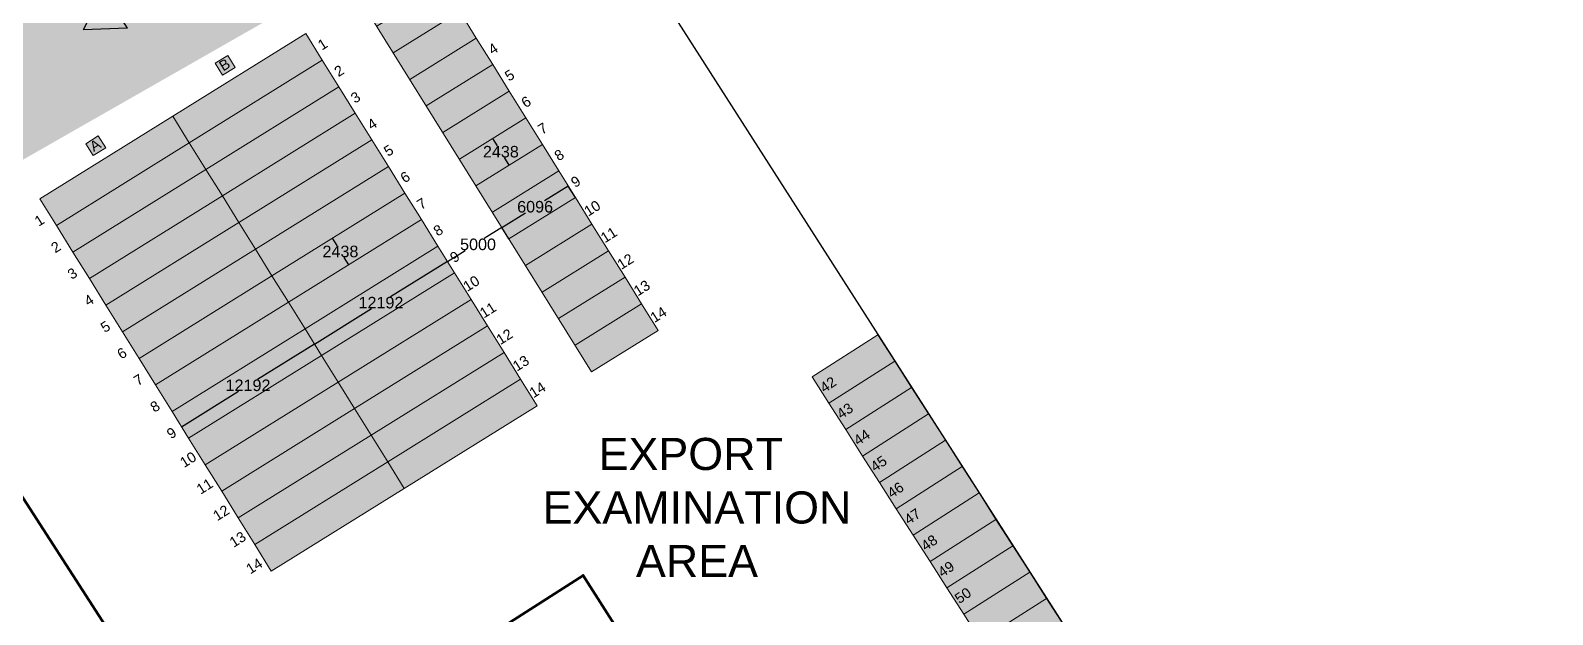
# Model space of a CAD drawing. Header units: inches. Extents: x -1774894 to -657573, y 144736 to 934842.
# Drawn here: x -1078103 to -959535, y 547476 to 592973 of the extents above; entities that cross this region are included whole.
import ezdxf

# ---------------------------------------------------------------- set-up
doc = ezdxf.new("R2010")
doc.units = ezdxf.units.IN
doc.header["$MEASUREMENT"] = 0
doc.layers.add('A-ANNO-TEXT', color=7, linetype='Continuous')
doc.layers.add('siding cl', color=7, linetype='Continuous')
for name, color, linetype, lineweight in [('Container', 5, 'Continuous', 9), ('grid', 7, 'Continuous', 18), ('IR PROP. DETAILS', 190, 'Continuous', 0), ('P FIRE', 6, 'Continuous', 35)]:
    doc.layers.add(name, color=color, linetype=linetype, lineweight=lineweight)
doc.styles.add('ARIAL', font='arial.ttf')
doc.styles.get("Standard").update_dxf_attribs({"font": 'arial.ttf'})
doc.dimstyles.get("Standard").update_dxf_attribs({"dimtxt": 0.18, "dimasz": 0.18, "dimexe": 0.18, "dimexo": 0.0625, "dimgap": 0.09, "dimtad": 0, "dimtih": 1, "dimtoh": 1, "dimdec": 4, "dimzin": 0, "dimdsep": 46, "dimtxsty": 'Standard', "dimcen": 0.09, "dimadec": 0, "dimazin": 0, "dimtfac": 1, "dimtdec": 4, "dimtofl": 0, "dimtmove": 0, "dimatfit": 3, "dimfxl": 1, "dimtolj": 1, "dimtzin": 0, "dimarcsym": 0})

# ---------------------------------------------------------------- blocks, each defined once
blk = doc.blocks.new('XZCZXDC')
at = {"layer": 'IR PROP. DETAILS'}
h = blk.add_hatch(color=256, dxfattribs=at)
h.set_gradient(color1=(96, 92, 93), color2=(117, 112, 114), one_color=1, tint=0.45, name='CYLINDER')
h.paths.add_polyline_path([(-17331, 724408), (-17331, 723057), (-25422, 723057), (-25422, 722286), (-17331, 722286), (-17331, 720935), (-14360, 722671)])
at = {"layer": 'siding cl'}
for p, q in [((-17331, 724408), (-17331, 723057)), ((-17331, 723057), (-25422, 723057)), ((-25422, 723057), (-25422, 722286)), ((-17331, 722286), (-25422, 722286)), ((-17331, 720935), (-17331, 722286))]:
    blk.add_line(p, q, dxfattribs=at)
for points in [[(-17331, 724408), (-14360, 722671)], [(-17331, 720935), (-14360, 722671)]]:
    blk.add_lwpolyline(points, dxfattribs=at)
blk = doc.blocks.new('*D677')
at = {"layer": 'Defpoints', "color": 0}
for p in [(-1035650, 579957), (-1041379, 577625), (-1040827, 576737)]:
    blk.add_point(p, dxfattribs=at)
at = {"layer": 'grid', "lineweight": -2}
for p, q in [((-1036203, 580845), (-1038052, 579695)), ((-1041379, 577625), (-1039530, 578775))]:
    blk.add_line(p, q, dxfattribs=at)
at = {"layer": 'grid', "color": 0, "lineweight": -2}
for p, q in [((-1035650, 579957), (-1036203, 580845)), ((-1040827, 576737), (-1041379, 577625))]:
    blk.add_line(p, q, dxfattribs=at)
at = {"layer": 'grid'}
for points in [[(-1036203, 580845), (-1036203, 580845), (-1036202, 580845)], [(-1041379, 577625), (-1041379, 577625), (-1041379, 577625)]]:
    blk.add_solid(points, dxfattribs=at)
at = {"layer": 'grid', "insert": (-1038791, 579235), "char_height": 900, "attachment_point": 5}
blk.add_mtext('\\A1;6096', dxfattribs=at)
blk = doc.blocks.new('*D678')
at = {"layer": 'Defpoints', "color": 0}
for p in [(-1040827, 576737), (-1045625, 574985), (-1045625, 574985)]:
    blk.add_point(p, dxfattribs=at)
at = {"layer": 'grid', "lineweight": -2}
for p, q in [((-1041379, 577625), (-1042763, 576765)), ((-1045625, 574985), (-1044241, 575845))]:
    blk.add_line(p, q, dxfattribs=at)
at = {"layer": 'grid', "color": 0, "lineweight": -2}
for p, q in [((-1040827, 576737), (-1041379, 577625)), ((-1045625, 574985), (-1045625, 574985))]:
    blk.add_line(p, q, dxfattribs=at)
at = {"layer": 'grid'}
for points in [[(-1041379, 577625), (-1041379, 577625), (-1041379, 577625)], [(-1045625, 574985), (-1045625, 574985), (-1045625, 574985)]]:
    blk.add_solid(points, dxfattribs=at)
at = {"layer": 'grid', "insert": (-1043238, 576305), "char_height": 900, "attachment_point": 5}
blk.add_mtext('\\A1;5000', dxfattribs=at)
blk = doc.blocks.new('*D679')
at = {"layer": 'Defpoints', "color": 0}
for p in [(-1045625, 574985), (-1055978, 568546), (-1055978, 568546)]:
    blk.add_point(p, dxfattribs=at)
at = {"layer": 'grid', "lineweight": -2}
for p, q in [((-1045625, 574984), (-1050062, 572225)), ((-1055978, 568546), (-1051540, 571305))]:
    blk.add_line(p, q, dxfattribs=at)
at = {"layer": 'grid', "color": 0, "lineweight": -2}
for p, q in [((-1045625, 574985), (-1045625, 574985)), ((-1055978, 568546), (-1055978, 568546))]:
    blk.add_line(p, q, dxfattribs=at)
at = {"layer": 'grid'}
for points in [[(-1045625, 574985), (-1045625, 574984), (-1045625, 574985)], [(-1055978, 568546), (-1055978, 568546), (-1055978, 568546)]]:
    blk.add_solid(points, dxfattribs=at)
at = {"layer": 'grid', "insert": (-1050801, 571765), "char_height": 900, "attachment_point": 5}
blk.add_mtext('\\A1;12192', dxfattribs=at)
blk = doc.blocks.new('*D680')
at = {"layer": 'Defpoints', "color": 0}
for p in [(-1055978, 568546), (-1066331, 562106), (-1066331, 562106)]:
    blk.add_point(p, dxfattribs=at)
at = {"layer": 'grid', "lineweight": -2}
for p, q in [((-1055978, 568545), (-1060415, 565786)), ((-1066331, 562107), (-1061893, 564866))]:
    blk.add_line(p, q, dxfattribs=at)
at = {"layer": 'grid', "color": 0, "lineweight": -2}
for p, q in [((-1055978, 568546), (-1055978, 568546)), ((-1066331, 562107), (-1066331, 562107))]:
    blk.add_line(p, q, dxfattribs=at)
at = {"layer": 'grid'}
for points in [[(-1055978, 568545), (-1055978, 568545), (-1055978, 568546)], [(-1066331, 562107), (-1066330, 562107), (-1066331, 562106)]]:
    blk.add_solid(points, dxfattribs=at)
at = {"layer": 'grid', "insert": (-1061154, 565326), "char_height": 900, "attachment_point": 5}
blk.add_mtext('\\A1;12192', dxfattribs=at)
blk = doc.blocks.new('*D681')
at = {"layer": 'Defpoints', "color": 0}
for p in [(-1042102, 584559), (-1042102, 584559), (-1040814, 582488)]:
    blk.add_point(p, dxfattribs=at)
at = {"layer": 'grid', "color": 0, "lineweight": -2}
for p, q in [((-1042102, 584559), (-1042102, 584559)), ((-1040814, 582488), (-1040814, 582488))]:
    blk.add_line(p, q, dxfattribs=at)
at = {"layer": 'grid', "lineweight": -2}
for p, q in [((-1042102, 584559), (-1041744, 583983)), ((-1040814, 582488), (-1041172, 583064))]:
    blk.add_line(p, q, dxfattribs=at)
at = {"layer": 'grid'}
for points in [[(-1042102, 584559), (-1042102, 584559), (-1042102, 584559)], [(-1040814, 582488), (-1040814, 582488), (-1040814, 582488)]]:
    blk.add_solid(points, dxfattribs=at)
at = {"layer": 'grid', "insert": (-1041458, 583523), "char_height": 900, "attachment_point": 5}
blk.add_mtext('\\A1;2438', dxfattribs=at)
blk = doc.blocks.new('*D682')
at = {"layer": 'Defpoints', "color": 0}
for p in [(-1054598, 576787), (-1053310, 574716), (-1053310, 574716)]:
    blk.add_point(p, dxfattribs=at)
at = {"layer": 'grid', "color": 0, "lineweight": -2}
for p, q in [((-1054598, 576787), (-1054597, 576787)), ((-1053310, 574716), (-1053310, 574716))]:
    blk.add_line(p, q, dxfattribs=at)
at = {"layer": 'grid', "lineweight": -2}
for p, q in [((-1054598, 576787), (-1054240, 576212)), ((-1053310, 574716), (-1053668, 575292))]:
    blk.add_line(p, q, dxfattribs=at)
at = {"layer": 'grid'}
for points in [[(-1054598, 576787), (-1054598, 576787), (-1054598, 576787)], [(-1053310, 574716), (-1053310, 574716), (-1053310, 574716)]]:
    blk.add_solid(points, dxfattribs=at)
at = {"layer": 'grid', "insert": (-1053954, 575752), "char_height": 900, "attachment_point": 5}
blk.add_mtext('\\A1;2438', dxfattribs=at)

msp = doc.modelspace()

# ---------------------------------------------------------------- hatches: boundary and pattern name
at = {"layer": 'Container'}
h = msp.add_hatch(color=256, dxfattribs=at)
h.set_gradient(color1=(158, 158, 255), color2=(173, 173, 255), one_color=1, tint=0.84, name='CYLINDER')
h.paths.add_polyline_path([(-1029211.095, 569603.759), (-1030498.904, 571674.348), (-1035675.378, 568454.826), (-1034387.569, 566384.236)])
h.paths.add_polyline_path([(-1030498.904, 571674.348), (-1031786.713, 573744.938), (-1036963.188, 570525.416), (-1035675.378, 568454.826)])
h.paths.add_polyline_path([(-1031786.713, 573744.938), (-1033074.522, 575815.528), (-1038250.997, 572596.005), (-1036963.188, 570525.416)])
h.paths.add_polyline_path([(-1033074.522, 575815.528), (-1034362.331, 577886.118), (-1039538.806, 574666.595), (-1038250.997, 572596.005)])
h.paths.add_polyline_path([(-1034362.331, 577886.118), (-1035650.14, 579956.708), (-1040826.615, 576737.185), (-1039538.806, 574666.595)])
h.paths.add_polyline_path([(-1035650.14, 579956.708), (-1036937.949, 582027.298), (-1042114.424, 578807.775), (-1040826.615, 576737.185)])
h.paths.add_polyline_path([(-1038225.758, 584097.888), (-1043402.233, 580878.365), (-1042114.424, 578807.775), (-1036937.949, 582027.298)])
h.paths.add_polyline_path([(-1038225.758, 584097.888), (-1039513.567, 586168.477), (-1044690.042, 582948.955), (-1043402.233, 580878.365)])
h.paths.add_polyline_path([(-1039513.567, 586168.477), (-1040801.376, 588239.067), (-1045977.851, 585019.545), (-1044690.042, 582948.955)])
h.paths.add_polyline_path([(-1040801.376, 588239.067), (-1042089.186, 590309.657), (-1047265.66, 587090.134), (-1045977.851, 585019.545)])
h.paths.add_polyline_path([(-1042089.186, 590309.657), (-1043376.995, 592380.247), (-1048553.469, 589160.724), (-1047265.66, 587090.134)])
h.paths.add_polyline_path([(-1044664.804, 594450.837), (-1049841.278, 591231.314), (-1048553.469, 589160.724), (-1043376.995, 592380.247)])
h.paths.add_polyline_path([(-1044664.804, 594450.837), (-1045952.613, 596521.427), (-1051129.087, 593301.904), (-1049841.278, 591231.314)])
h.paths.add_polyline_path([(-1047240.422, 598592.017), (-1052416.896, 595372.494), (-1051129.087, 593301.904), (-1045952.613, 596521.427)])
h.paths.add_polyline_path([(-1055374.884, 590661.219), (-1056662.693, 592731.809), (-1067015.642, 586292.764), (-1065727.833, 584222.174)])
h.paths.add_polyline_path([(-1065727.833, 584222.174), (-1067015.642, 586292.764), (-1077368.591, 579853.718), (-1076080.782, 577783.129)])
h.paths.add_polyline_path([(-1064440.024, 582151.584), (-1065727.833, 584222.174), (-1076080.782, 577783.129), (-1074792.973, 575712.539)])
h.paths.add_polyline_path([(-1063152.215, 580080.994), (-1064440.024, 582151.584), (-1074792.973, 575712.539), (-1073505.164, 573641.949)])
h.paths.add_polyline_path([(-1054087.074, 588590.63), (-1055374.884, 590661.219), (-1065727.833, 584222.174), (-1064440.024, 582151.584)])
h.paths.add_polyline_path([(-1052799.265, 586520.04), (-1054087.074, 588590.63), (-1064440.024, 582151.584), (-1063152.215, 580080.994)])
h.paths.add_polyline_path([(-1051511.456, 584449.45), (-1052799.265, 586520.04), (-1063152.215, 580080.994), (-1061864.406, 578010.404)])
h.paths.add_polyline_path([(-1050223.647, 582378.86), (-1051511.456, 584449.45), (-1061864.406, 578010.404), (-1060576.596, 575939.815)])
h.paths.add_polyline_path([(-1048935.838, 580308.27), (-1050223.647, 582378.86), (-1060576.596, 575939.815), (-1059288.787, 573869.225)])
h.paths.add_polyline_path([(-1047648.029, 578237.68), (-1048935.838, 580308.27), (-1059288.787, 573869.225), (-1058000.978, 571798.635)])
h.paths.add_polyline_path([(-1046360.22, 576167.09), (-1047648.029, 578237.68), (-1058000.978, 571798.635), (-1056713.169, 569728.045)])
h.paths.add_polyline_path([(-1045072.411, 574096.501), (-1046360.22, 576167.09), (-1056713.169, 569728.045), (-1055425.36, 567657.455)])
h.paths.add_polyline_path([(-1043784.602, 572025.911), (-1045072.411, 574096.501), (-1055425.36, 567657.455), (-1054137.551, 565586.865)])
h.paths.add_polyline_path([(-1042496.793, 569955.321), (-1043784.602, 572025.911), (-1054137.551, 565586.865), (-1052849.742, 563516.275)])
h.paths.add_polyline_path([(-1039921.175, 565814.141), (-1041208.984, 567884.731), (-1051561.933, 561445.686), (-1050274.124, 559375.096)])
h.paths.add_polyline_path([(-1041208.984, 567884.731), (-1042496.793, 569955.321), (-1052849.742, 563516.275), (-1051561.933, 561445.686)])
h.paths.add_polyline_path([(-1038633.366, 563743.551), (-1039921.175, 565814.141), (-1050274.124, 559375.096), (-1048986.315, 557304.506)])
h.paths.add_polyline_path([(-1048986.315, 557304.506), (-1050274.124, 559375.096), (-1060627.073, 552936.05), (-1059339.264, 550865.46)])
h.paths.add_polyline_path([(-1050274.124, 559375.096), (-1051561.933, 561445.686), (-1061914.882, 555006.64), (-1060627.073, 552936.05)])
h.paths.add_polyline_path([(-1051561.933, 561445.686), (-1052849.742, 563516.275), (-1063202.691, 557077.23), (-1061914.882, 555006.64)])
h.paths.add_polyline_path([(-1052849.742, 563516.275), (-1054137.551, 565586.865), (-1064490.5, 559147.82), (-1063202.691, 557077.23)])
h.paths.add_polyline_path([(-1054137.551, 565586.865), (-1055425.36, 567657.455), (-1065778.309, 561218.41), (-1064490.5, 559147.82)])
h.paths.add_polyline_path([(-1055425.36, 567657.455), (-1056713.169, 569728.045), (-1067066.119, 563289), (-1065778.309, 561218.41)])
h.paths.add_polyline_path([(-1056713.169, 569728.045), (-1058000.978, 571798.635), (-1068353.928, 565359.589), (-1067066.119, 563289)])
h.paths.add_polyline_path([(-1058000.978, 571798.635), (-1059288.787, 573869.225), (-1069641.737, 567430.179), (-1068353.928, 565359.589)])
h.paths.add_polyline_path([(-1059288.787, 573869.225), (-1060576.596, 575939.815), (-1070929.546, 569500.769), (-1069641.737, 567430.179)])
h.paths.add_polyline_path([(-1060576.596, 575939.815), (-1061864.406, 578010.404), (-1072217.355, 571571.359), (-1070929.546, 569500.769)])
h.paths.add_polyline_path([(-1061864.406, 578010.404), (-1063152.215, 580080.994), (-1073505.164, 573641.949), (-1072217.355, 571571.359)])
at = {"layer": 'grid'}
h = msp.add_hatch(color=256, dxfattribs=at)
h.set_gradient(color1=(207, 197, 84), color2=(211, 202, 100), one_color=1, tint=0.61, name='CYLINDER')
h.paths.add_polyline_path([(-1062735.024, 591024.558), (-1063719.323, 590416.286), (-1063146.668, 589489.621), (-1062162.369, 590097.893)])
h = msp.add_hatch(color=256, dxfattribs=at)
h.set_gradient(color1=(207, 197, 84), color2=(211, 202, 100), one_color=1, tint=0.61, name='CYLINDER')
h.paths.add_polyline_path([(-1072815.285, 584755.112), (-1073799.584, 584146.84), (-1073226.929, 583220.175), (-1072242.63, 583828.447)])
h = msp.add_hatch(color=256, dxfattribs=at)
h.set_gradient(color1=(216, 159, 116), color2=(211, 148, 100), one_color=1, tint=0.61, name='CYLINDER')
h.paths.add_polyline_path([(-1010772.805, 567216.173), (-1012086.59, 569270.379), (-1017222.106, 565985.918), (-1015908.322, 563931.711)])
h = msp.add_hatch(color=256, dxfattribs=at)
h.set_gradient(color1=(216, 159, 116), color2=(211, 148, 100), one_color=1, tint=0.61, name='CYLINDER')
h.paths.add_polyline_path([(-1009459.021, 565161.966), (-1010772.805, 567216.173), (-1015908.322, 563931.711), (-1014594.537, 561877.505)])
h = msp.add_hatch(color=256, dxfattribs=at)
h.set_gradient(color1=(216, 159, 116), color2=(211, 148, 100), one_color=1, tint=0.61, name='CYLINDER')
h.paths.add_polyline_path([(-1008145.236, 563107.76), (-1009459.021, 565161.966), (-1014594.537, 561877.505), (-1013280.753, 559823.298)])
h = msp.add_hatch(color=256, dxfattribs=at)
h.set_gradient(color1=(216, 159, 116), color2=(211, 148, 100), one_color=1, tint=0.61, name='CYLINDER')
h.paths.add_polyline_path([(-1006831.452, 561053.553), (-1008145.236, 563107.76), (-1013280.753, 559823.298), (-1011966.968, 557769.092)])
h = msp.add_hatch(color=256, dxfattribs=at)
h.set_gradient(color1=(216, 159, 116), color2=(211, 148, 100), one_color=1, tint=0.61, name='CYLINDER')
h.paths.add_polyline_path([(-1005517.667, 558999.347), (-1006831.452, 561053.553), (-1011966.968, 557769.092), (-1010653.183, 555714.885)])
h = msp.add_hatch(color=256, dxfattribs=at)
h.set_gradient(color1=(216, 159, 116), color2=(211, 148, 100), one_color=1, tint=0.61, name='CYLINDER')
h.paths.add_polyline_path([(-1004203.882, 556945.14), (-1005517.667, 558999.347), (-1010653.183, 555714.885), (-1009339.399, 553660.679)])
h = msp.add_hatch(color=256, dxfattribs=at)
h.set_gradient(color1=(216, 159, 116), color2=(211, 148, 100), one_color=1, tint=0.61, name='CYLINDER')
h.paths.add_polyline_path([(-1002890.098, 554890.933), (-1004203.882, 556945.14), (-1009339.399, 553660.679), (-1008025.614, 551606.472)])
h = msp.add_hatch(color=256, dxfattribs=at)
h.set_gradient(color1=(216, 159, 116), color2=(211, 148, 100), one_color=1, tint=0.61, name='CYLINDER')
h.paths.add_polyline_path([(-1001576.313, 552836.727), (-1002890.098, 554890.933), (-1008025.614, 551606.472), (-1006711.83, 549552.265)])
h = msp.add_hatch(color=256, dxfattribs=at)
h.set_gradient(color1=(216, 159, 116), color2=(211, 148, 100), one_color=1, tint=0.61, name='CYLINDER')
h.paths.add_polyline_path([(-1000262.529, 550782.52), (-1001576.313, 552836.727), (-1006711.83, 549552.265), (-1005398.045, 547498.059)])
h = msp.add_hatch(color=256, dxfattribs=at)
h.set_gradient(color1=(216, 159, 116), color2=(211, 148, 100), one_color=1, tint=0.61, name='CYLINDER')
h.paths.add_polyline_path([(-998948.744, 548728.314), (-1000262.529, 550782.52), (-1005398.045, 547498.059), (-1004084.26, 545443.852)])
h = msp.add_hatch(color=256, dxfattribs=at)
h.set_gradient(color1=(216, 159, 116), color2=(211, 148, 100), one_color=1, tint=0.61, name='CYLINDER')
h.paths.add_polyline_path([(-997634.959, 546674.107), (-998948.744, 548728.314), (-1004084.26, 545443.852), (-1002770.476, 543389.646)])
at = {"layer": 'IR PROP. DETAILS', "true_color": 0xcccd9d}
h = msp.add_hatch(color=9, dxfattribs=at)
h.set_gradient(color1=(232, 232, 201), color2=(211, 211, 151), one_color=1, tint=0.71, name='CYLINDER')
h.paths.add_polyline_path([(-989509.348, 636175.661), (-1035869.461, 607341.861), (-1112483.167, 563612.973), (-1112928.318, 564302.576), (-1119960.46, 559763.206), (-1134672.5, 582447.582, 0.1491589763), (-1146911.083, 590329.352, -0.0208435), (-1152268.854, 592750.066, -0.0473480132), (-1156411.761, 595351.312, -0.0693599561), (-1163162.509, 604333.896, -0.0611700617), (-1168766.587, 614369.292), (-1169473.433, 618464.943), (-1169410.129, 675089.084), (-989503.13, 677488.635)])

# ---------------------------------------------------------------- linework, layer by layer
msp.add_line((-1032935.236, 601868.894), (-959535.206, 487102.117))
at = {"layer": 'Container'}
msp.add_line((-1052416.896, 595372.494), (-1034387.569, 566384.236), dxfattribs=at)
for points in [[(-1049841.278, 591231.314), (-1044664.804, 594450.837), (-1045952.613, 596521.427), (-1051129.087, 593301.904)], [(-1048553.469, 589160.724), (-1043376.995, 592380.247), (-1044664.804, 594450.837), (-1049841.278, 591231.314)], [(-1047265.66, 587090.134), (-1042089.186, 590309.657), (-1043376.995, 592380.247), (-1048553.469, 589160.724)], [(-1045977.851, 585019.545), (-1040801.376, 588239.067), (-1042089.186, 590309.657), (-1047265.66, 587090.134)], [(-1044690.042, 582948.955), (-1039513.567, 586168.477), (-1040801.376, 588239.067), (-1045977.851, 585019.545)], [(-1043402.233, 580878.365), (-1038225.758, 584097.888), (-1039513.567, 586168.477), (-1044690.042, 582948.955)], [(-1042114.424, 578807.775), (-1036937.949, 582027.298), (-1038225.758, 584097.888), (-1043402.233, 580878.365)], [(-1040826.615, 576737.185), (-1035650.14, 579956.708), (-1036937.949, 582027.298), (-1042114.424, 578807.775)], [(-1039538.806, 574666.595), (-1034362.331, 577886.118), (-1035650.14, 579956.708), (-1040826.615, 576737.185)], [(-1038250.997, 572596.005), (-1033074.522, 575815.528), (-1034362.331, 577886.118), (-1039538.806, 574666.595)], [(-1036963.188, 570525.416), (-1031786.713, 573744.938), (-1033074.522, 575815.528), (-1038250.997, 572596.005)], [(-1035675.378, 568454.826), (-1030498.904, 571674.348), (-1031786.713, 573744.938), (-1036963.188, 570525.416)], [(-1034387.569, 566384.236), (-1029211.095, 569603.759), (-1030498.904, 571674.348), (-1035675.378, 568454.826)]]:
    msp.add_lwpolyline(points, dxfattribs=at)
for points in [[(-1065727.833, 584222.174), (-1055374.884, 590661.219), (-1056662.693, 592731.809), (-1067015.642, 586292.764)], [(-1064440.024, 582151.584), (-1054087.074, 588590.63), (-1055374.884, 590661.219), (-1065727.833, 584222.174)], [(-1063152.215, 580080.994), (-1052799.265, 586520.04), (-1054087.074, 588590.63), (-1064440.024, 582151.584)], [(-1076080.782, 577783.129), (-1065727.833, 584222.174), (-1067015.642, 586292.764), (-1077368.591, 579853.718)], [(-1061864.406, 578010.404), (-1051511.456, 584449.45), (-1052799.265, 586520.04), (-1063152.215, 580080.994)], [(-1074792.973, 575712.539), (-1064440.024, 582151.584), (-1065727.833, 584222.174), (-1076080.782, 577783.129)], [(-1060576.596, 575939.815), (-1050223.647, 582378.86), (-1051511.456, 584449.45), (-1061864.406, 578010.404)], [(-1059288.787, 573869.225), (-1048935.838, 580308.27), (-1050223.647, 582378.86), (-1060576.596, 575939.815)], [(-1073505.164, 573641.949), (-1063152.215, 580080.994), (-1064440.024, 582151.584), (-1074792.973, 575712.539)], [(-1072217.355, 571571.359), (-1061864.406, 578010.404), (-1063152.215, 580080.994), (-1073505.164, 573641.949)], [(-1058000.978, 571798.635), (-1047648.029, 578237.68), (-1048935.838, 580308.27), (-1059288.787, 573869.225)], [(-1070929.546, 569500.769), (-1060576.596, 575939.815), (-1061864.406, 578010.404), (-1072217.355, 571571.359)], [(-1056713.169, 569728.045), (-1046360.22, 576167.09), (-1047648.029, 578237.68), (-1058000.978, 571798.635)], [(-1069641.737, 567430.179), (-1059288.787, 573869.225), (-1060576.596, 575939.815), (-1070929.546, 569500.769)], [(-1055425.36, 567657.455), (-1045072.411, 574096.501), (-1046360.22, 576167.09), (-1056713.169, 569728.045)], [(-1068353.928, 565359.589), (-1058000.978, 571798.635), (-1059288.787, 573869.225), (-1069641.737, 567430.179)], [(-1054137.551, 565586.865), (-1043784.602, 572025.911), (-1045072.411, 574096.501), (-1055425.36, 567657.455)], [(-1067066.119, 563289), (-1056713.169, 569728.045), (-1058000.978, 571798.635), (-1068353.928, 565359.589)], [(-1052849.742, 563516.275), (-1042496.793, 569955.321), (-1043784.602, 572025.911), (-1054137.551, 565586.865)], [(-1065778.309, 561218.41), (-1055425.36, 567657.455), (-1056713.169, 569728.045), (-1067066.119, 563289)], [(-1051561.933, 561445.686), (-1041208.984, 567884.731), (-1042496.793, 569955.321), (-1052849.742, 563516.275)], [(-1015908.322, 563931.711), (-1010772.805, 567216.173), (-1012086.59, 569270.379), (-1017222.106, 565985.918)], [(-1064490.5, 559147.82), (-1054137.551, 565586.865), (-1055425.36, 567657.455), (-1065778.309, 561218.41)], [(-1050274.124, 559375.096), (-1039921.175, 565814.141), (-1041208.984, 567884.731), (-1051561.933, 561445.686)], [(-1014594.537, 561877.505), (-1009459.021, 565161.966), (-1010772.805, 567216.173), (-1015908.322, 563931.711)], [(-1063202.691, 557077.23), (-1052849.742, 563516.275), (-1054137.551, 565586.865), (-1064490.5, 559147.82)], [(-1048986.315, 557304.506), (-1038633.366, 563743.551), (-1039921.175, 565814.141), (-1050274.124, 559375.096)], [(-1013280.753, 559823.298), (-1008145.236, 563107.76), (-1009459.021, 565161.966), (-1014594.537, 561877.505)], [(-1061914.882, 555006.64), (-1051561.933, 561445.686), (-1052849.742, 563516.275), (-1063202.691, 557077.23)], [(-1011966.968, 557769.092), (-1006831.452, 561053.553), (-1008145.236, 563107.76), (-1013280.753, 559823.298)], [(-1060627.073, 552936.05), (-1050274.124, 559375.096), (-1051561.933, 561445.686), (-1061914.882, 555006.64)], [(-1010653.183, 555714.885), (-1005517.667, 558999.347), (-1006831.452, 561053.553), (-1011966.968, 557769.092)], [(-1059339.264, 550865.46), (-1048986.315, 557304.506), (-1050274.124, 559375.096), (-1060627.073, 552936.05)], [(-1009339.399, 553660.679), (-1004203.882, 556945.14), (-1005517.667, 558999.347), (-1010653.183, 555714.885)], [(-1008025.614, 551606.472), (-1002890.098, 554890.933), (-1004203.882, 556945.14), (-1009339.399, 553660.679)], [(-1006711.83, 549552.265), (-1001576.313, 552836.727), (-1002890.098, 554890.933), (-1008025.614, 551606.472)], [(-1005398.045, 547498.059), (-1000262.529, 550782.52), (-1001576.313, 552836.727), (-1006711.83, 549552.265)], [(-1004084.26, 545443.852), (-998948.744, 548728.314), (-1000262.529, 550782.52), (-1005398.045, 547498.059)], [(-1002770.476, 543389.646), (-997634.959, 546674.107), (-998948.744, 548728.314), (-1004084.26, 545443.852)]]:
    msp.add_lwpolyline(points, close=True, dxfattribs=at)
at = {"layer": 'grid'}
for points in [[(-1063719.323, 590416.286), (-1062735.024, 591024.558), (-1062162.369, 590097.893), (-1063146.668, 589489.621)], [(-1073799.584, 584146.84), (-1072815.285, 584755.112), (-1072242.63, 583828.447), (-1073226.929, 583220.175)]]:
    msp.add_lwpolyline(points, close=True, dxfattribs=at)
at = {"layer": 'P FIRE', "lineweight": 60}
msp.add_line((-1086364.8, 568422.086), (-1063158.295, 532551.115), dxfattribs=at)
msp.add_lwpolyline([(-1056204.135, 536998.705), (-1050409.757, 540704.546), (-1050309.664, 540768.562), (-1035048.857, 550528.736), (-994191.682, 486424.778), (-999246.324, 483192.041), (-999547.017, 482999.73), (-1025753.724, 466239.016), (-1025496.021, 466403.832), (-1030550.664, 463171.094), (-1071366.506, 527301.486), (-1056105.699, 537061.66)], close=True, dxfattribs=at)

# ---------------------------------------------------------------- block references
at = {"layer": 'IR PROP. DETAILS', "rotation": 212.4037266381696}
msp.add_blockref('XZCZXDC', (-1473374.763, 1195478.699), dxfattribs=at)

# ---------------------------------------------------------------- texts
at = {"layer": 'A-ANNO-TEXT', "char_height": 800, "style": 'ARIAL'}
for s, insert, attachment_point, rotation in [('{\\C7;1}', (-1055350.464, 591899.416), 5, 32.22118867), ('{\\C7;4}', (-1042064.766, 591547.854), 5, 32.22118867), ('{\\C7;B}', (-1063191.233, 590645.947), 2, 31.7150031), ('{\\C7;2}', (-1054062.655, 589828.826), 5, 32.22118867), ('{\\C7;5}', (-1040776.957, 589477.264), 5, 32.22118867), ('{\\C7;3}', (-1052774.846, 587758.236), 5, 32.22118867), ('{\\C7;6}', (-1039489.148, 587406.674), 5, 32.22118867), ('{\\C7;4}', (-1051487.037, 585687.646), 5, 32.22118867), ('{\\C7;7}', (-1038201.339, 585336.084), 5, 32.22118867), ('{\\C7;A}', (-1073271.494, 584376.5), 2, 31.7150031), ('{\\C7;5}', (-1050199.228, 583617.056), 5, 32.22118867), ('{\\C7;8}', (-1036913.53, 583265.494), 5, 32.22118867), ('{\\C7;6}', (-1048911.419, 581546.467), 5, 32.22118867), ('{\\C7;9}', (-1035625.721, 581194.904), 5, 32.22118867), ('{\\C7;7}', (-1047623.61, 579475.877), 5, 32.22118867), ('{\\C7;10}', (-1034337.912, 579124.314), 5, 32.22118867), ('{\\C7;1}', (-1077411.784, 578178.317), 5, 32.22118867), ('{\\C7;8}', (-1046335.801, 577405.287), 5, 32.22118867), ('{\\C7;11}', (-1033050.103, 577053.725), 5, 32.22118867), ('{\\C7;2}', (-1076123.975, 576107.727), 5, 32.22118867), ('{\\C7;9}', (-1045047.991, 575334.697), 5, 32.22118867), ('{\\C7;12}', (-1031762.293, 574983.135), 5, 32.22118867), ('{\\C7;3}', (-1074836.165, 574037.138), 5, 32.22118867), ('{\\C7;10}', (-1043760.182, 573264.107), 5, 32.22118867), ('{\\C7;13}', (-1030474.484, 572912.545), 5, 32.22118867), ('{\\C7;4}', (-1073548.356, 571966.548), 5, 32.22118867), ('{\\C7;11}', (-1042472.373, 571193.517), 5, 32.22118867), ('{\\C7;5}', (-1072260.547, 569895.958), 5, 32.22118867), ('{\\C7;14}', (-1029186.675, 570841.955), 5, 32.22118867), ('{\\C7;12}', (-1041184.564, 569122.927), 5, 32.22118867), ('{\\C7;6}', (-1070972.738, 567825.368), 5, 32.22118867), ('{\\C7;13}', (-1039896.755, 567052.338), 5, 32.22118867), ('{\\C7;7}', (-1069684.929, 565754.778), 5, 32.22118867), ('{\\C7;14}', (-1038608.946, 564981.748), 5, 32.22118867), ('{\\C7;42}', (-1015971.656, 565392.437), 5, 34.46523576), ('{\\C7;8}', (-1068397.12, 563684.188), 5, 32.22118867), ('{\\C7;43}', (-1014657.871, 563338.231), 5, 34.46523576), ('{\\C7;9}', (-1067109.311, 561613.598), 5, 32.22118867), ('{\\C7;44}', (-1013344.086, 561284.024), 5, 34.46523576), ('{\\C7;10}', (-1065821.502, 559543.009), 5, 32.22118867), ('{\\C7;45}', (-1012030.302, 559229.818), 5, 34.46523576), ('{\\C7;11}', (-1064533.693, 557472.419), 5, 32.22118867), ('{\\C7;46}', (-1010716.517, 557175.611), 5, 34.46523576), ('{\\C7;12}', (-1063245.884, 555401.829), 5, 32.22118867), ('{\\C7;47}', (-1009402.733, 555121.405), 5, 34.46523576), ('{\\C7;13}', (-1061958.075, 553331.239), 5, 32.22118867), ('{\\C7;48}', (-1008088.948, 553067.198), 5, 34.46523576), ('{\\C7;14}', (-1060670.266, 551260.649), 5, 32.22118867), ('{\\C7;49}', (-1006775.163, 551012.991), 5, 34.46523576), ('{\\C7;50}', (-1005461.379, 548958.785), 5, 34.46523576)]:
    msp.add_mtext(s, dxfattribs=dict(at, insert=insert, attachment_point=attachment_point, rotation=rotation))
at = {"layer": 'A-ANNO-TEXT', "insert": (-1026667.2, 561235.51), "char_height": 2500, "attachment_point": 2, "style": 'ARIAL'}
msp.add_mtext('{\\C7;EXPORT\\P EXAMINATION\\P AREA}', dxfattribs=at)

# ---------------------------------------------------------------- dimensions: what is measured, and where the dimension line sits
at = {"layer": 'grid'}
for p1, p2, distance, picture, middle in [((-1040813.996, 582488.126), (-1042101.805, 584558.716), 0, '*D681', (-1041457.9, 583523.421)), ((-1035650.14, 579956.708), (-1040826.615, 576737.185), -1045.84, '*D677', (-1038790.724, 579235.031)), ((-1054597.632, 576786.902), (-1053309.823, 574716.312), 0, '*D682', (-1053953.727, 575751.607))]:
    dim = msp.add_aligned_dim(p1=p1, p2=p2, distance=distance, dimstyle='Standard', override={"dimtxt": 900, "dimdec": 0, "dimclrd": 256, "dimclrt": 256, "dimtdec": 0, "dimtmove": 1}, dxfattribs=at)
    dim.commit()
    dim.dimension.update_dxf_attribs({"geometry": picture, "text_midpoint": middle})
dim = msp.add_linear_dim(base=(-1045624.758, 574984.585), p1=(-1040826.615, 576737.185), p2=(-1045624.758, 574984.585), angle=31.87966052, dimstyle='Standard', override={"dimtxt": 900, "dimdec": 0, "dimclrd": 256, "dimclrt": 256, "dimtdec": 0, "dimtmove": 1}, dxfattribs=at)
dim.commit()
dim.dimension.update_dxf_attribs({"geometry": '*D678', "text_midpoint": (-1043238.01, 576304.927), "dimtype": 160})
for base, p1, p2, picture, middle in [((-1055977.707, 568545.54), (-1045624.758, 574984.585), (-1055977.707, 568545.54), '*D679', (-1050801.232, 571765.062)), ((-1066330.656, 562106.494), (-1055977.707, 568545.54), (-1066330.656, 562106.494), '*D680', (-1061154.181, 565326.017))]:
    dim = msp.add_linear_dim(base=base, p1=p1, p2=p2, angle=31.87966052, dimstyle='Standard', override={"dimtxt": 900, "dimdec": 0, "dimclrd": 256, "dimclrt": 256, "dimtdec": 0, "dimtmove": 1}, dxfattribs=at)
    dim.commit()
    dim.dimension.update_dxf_attribs({"geometry": picture, "text_midpoint": middle})

doc.saveas('drawing.dxf')
